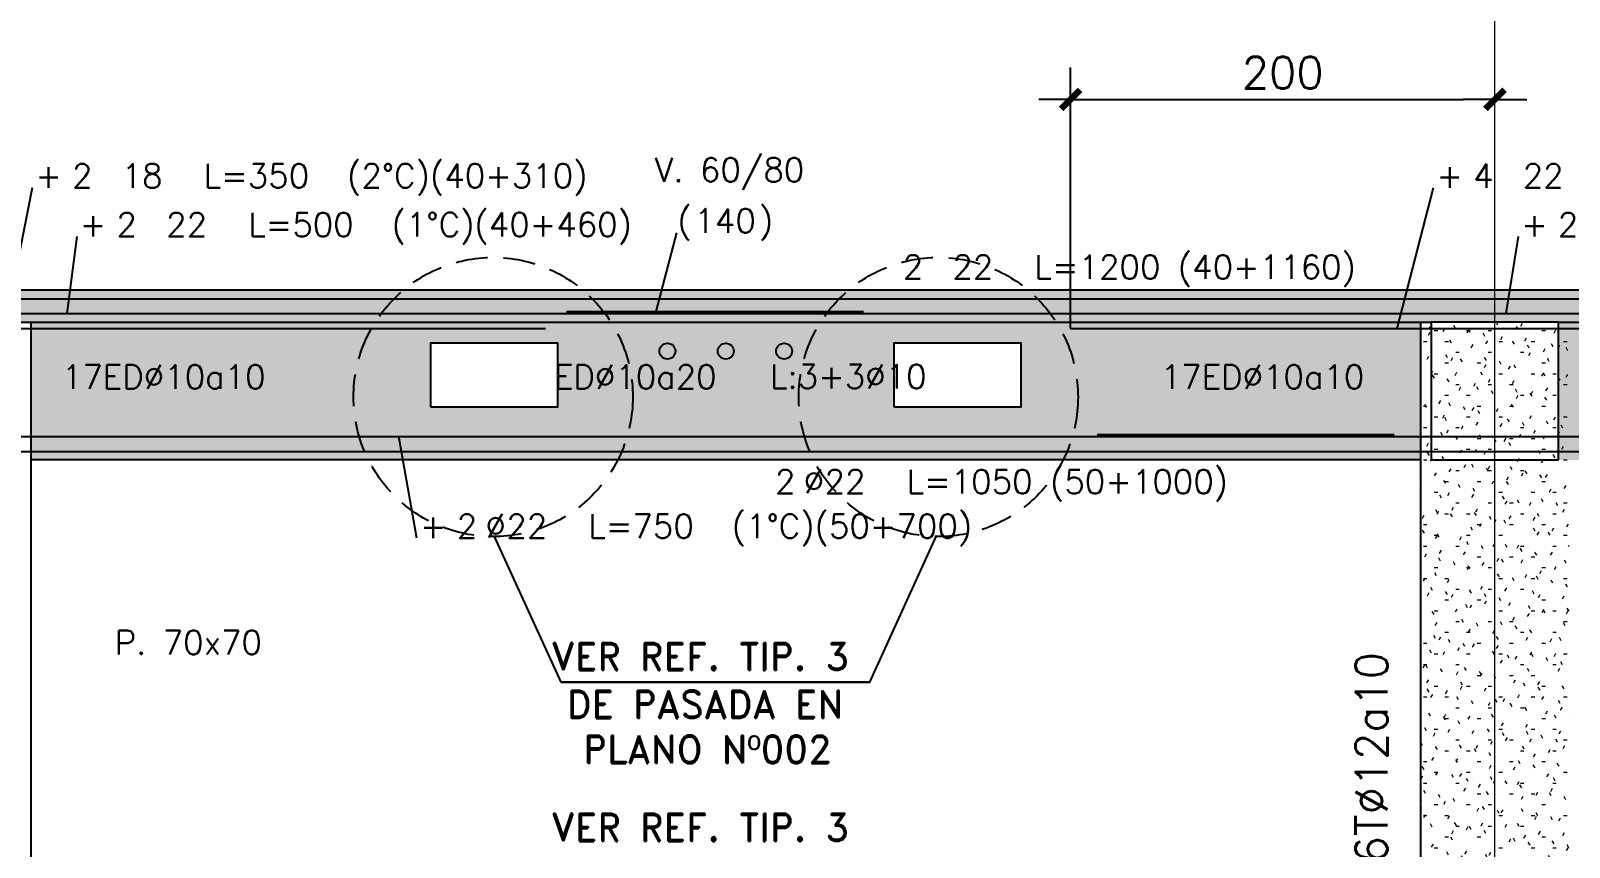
# Model space of a CAD drawing. Extents: x -58 to 5689, y 66 to 4123.
# Drawn here: x 970 to 1695, y 3290 to 3675 of the extents above; entities that cross this region are included whole.
import ezdxf
from ezdxf.enums import TextEntityAlignment as Align
from ezdxf.xclip import XClip

# ---------------------------------------------------------------- set-up
doc = ezdxf.new("R2010")
doc.units = 0
doc.header["$LTSCALE"] = 30
doc.header["$MEASUREMENT"] = 0
doc.header["$XCLIPFRAME"] = 0
doc.linetypes.add("EJEF-F'$0$DASHED", pattern=[0.75, 0.5, -0.25])
doc.linetypes.add("EJEF-F'$0$RLE-PROYECCION", pattern=[0.71438, 0.47625, -0.23813])
doc.layers.get('0').update_dxf_attribs({"linetype": 'CONTINUOUS'})
for name, color, linetype in [("EJEF-F'$0$CORTES", 5, 'CONTINUOUS'), ("EJEF-F'$0$FE", 7, 'CONTINUOUS'), ("EJEF-F'$0$RLA-FE", 7, 'CONTINUOUS'), ("EJEF-F'$0$RLA-TEXTOS-FE", 9, 'CONTINUOUS')]:
    doc.layers.add(name, color=color, linetype=linetype)
doc.layers.add("EJEF-F'$0$RLA-ACHURADO", color=30, linetype="EJEF-F'$0$RLE-PROYECCION", lineweight=15, transparency=0.7)
for name, color, linetype, lineweight in [("EJEF-F'$0$RLA-CONTORNO", 30, 'CONTINUOUS', 25), ("EJEF-F'$0$RLA-EJES", 1, 'CONTINUOUS', 9), ("EJEF-F'$0$RLA-TEXTOS-1", 9, 'CONTINUOUS', 9)]:
    doc.layers.add(name, color=color, linetype=linetype, lineweight=lineweight)
doc.styles.add("EJEF-F'$0$RomanD", font='romand.shx', dxfattribs={"height": 31.5})
doc.styles.add("EJEF-F'$0$RomanS", font='romans.shx', dxfattribs={"height": 11.25})
doc.dimstyles.new("EJEF-F'$0$ING50", dxfattribs={"dimscale": 50, "dimtxt": 0.27, "dimasz": 0.3, "dimexe": 0, "dimexo": 0, "dimgap": 0.1, "dimtad": 1, "dimdec": 1, "dimzin": 12, "dimdsep": 46, "dimtxsty": "EJEF-F'$0$RomanS", "dimblk": "EJEF-F'$0$TICK1", "dimblk1": "EJEF-F'$0$TICK1", "dimblk2": "EJEF-F'$0$TICK1", "dimcen": 0.09, "dimclrd": 2, "dimclre": 1, "dimclrt": 3, "dimadec": 0, "dimazin": 0, "dimtfac": 1, "dimtdec": 0, "dimtix": 1, "dimtmove": 2, "dimatfit": 3, "dimldrblk": "EJEF-F'$0$TICK1", "dimfxl": 0, "dimfxlon": 1, "dimtolj": 1, "dimtzin": 0, "dimarcsym": 0})
pattern_1 = [(0, (66.859, -1983.472), (20.32, 5.08), [1.676, -13.564, 1.676, -13.564, -81.28]), (0, (66.859, -1983.472), (20.32, 5.08), [-30.48, 1.676, -28.804, 1.676, -13.564, -35.56]), (0, (66.859, -1983.472), (20.32, 5.08), [-76.2, 1.676, -8.484, 1.676, -23.724]), (120, (74.479, -1980.932), (-14.559409, 15.057636), [1.676, -13.564, 1.676, -13.564, -81.28]), (120, (74.479, -1980.932), (-14.559409, 15.057636), [-30.48, 1.676, -28.804, 1.676, -13.564, -35.56]), (120, (74.479, -1980.932), (-14.559409, 15.057636), [-76.2, 1.676, -8.484, 1.676, -23.724]), (240, (77.019, -1970.772), (-5.760591, -20.137636), [1.676, -13.564, 1.676, -13.564, -81.28]), (240, (77.019, -1970.772), (-5.760591, -20.137636), [-30.48, 1.676, -28.804, 1.676, -13.564, -35.56]), (240, (77.019, -1970.772), (-5.760591, -20.137636), [-76.2, 1.676, -8.484, 1.676, -23.724])]

# ---------------------------------------------------------------- blocks, each defined once
blk = doc.blocks.new('*U88')
at = {"layer": "EJEF-F'$0$RLA-FE"}
blk.add_line((0, 0), (928.21, 0), dxfattribs=at)
at = {"layer": "EJEF-F'$0$RLA-FE", "color": 3, "style": "EJEF-F'$0$RomanS", "flags": 8}
for tag, p in [('F=', (413.44, -19.89)), ('NUM', (427.85, -19.89))]:
    blk.add_attdef(tag, text='', height=11.25, dxfattribs=at).set_placement(p, align=Align.RIGHT)
at = {"layer": "EJEF-F'$0$RLA-FE", "color": 3, "style": "EJEF-F'$0$RomanS"}
for tag, p, flags in [('PHI', (431.74, -19.68), 12), ('DIAM', (441.6, -19.89), 12), ('MINUS', (463.62, -19.89), 13), ('MARK', (477.01, -19.89), 13), ('TEXTO_FE1', (480.31, -19.89), 8), ('TEXTO_FE2', (547.83, -19.88), 8), ('TIPO', (503.8, -57.92), 13), ('NVECES', (489.93, -76.86), 13), ('NUMFE', (493.86, -96.62), 13), ('CAPA', (502.06, -115.74), 13), ('DESPLAZA', (277.18, -134.17), 13), ('ESPACIO', (283.22, -152.53), 13), ('CANT', (297.06, -171.33), 13)]:
    blk.add_attdef(tag, p, '', height=11.25, dxfattribs=dict(at, flags=flags))
blk = doc.blocks.new('*U90')
at = {"layer": "EJEF-F'$0$RLA-FE"}
for p, q in [((0, 40), (0, 0)), ((0, 0), (628.21, 0)), ((628.21, 0), (678.21, 0)), ((678.21, 0), (710, 0)), ((710, 0), (710, 0))]:
    blk.add_line(p, q, dxfattribs=at)
at = {"layer": "EJEF-F'$0$RLA-FE", "color": 3, "style": "EJEF-F'$0$RomanS", "flags": 8}
for tag, p in [('F=', (263.44, -47.89)), ('NUM', (277.85, -47.89))]:
    blk.add_attdef(tag, text='', height=11.25, dxfattribs=at).set_placement(p, align=Align.RIGHT)
at = {"layer": "EJEF-F'$0$RLA-FE", "color": 3, "style": "EJEF-F'$0$RomanS"}
for tag, p, flags in [('PHI', (281.74, -47.68), 12), ('DIAM', (291.6, -47.89), 12), ('MINUS', (313.62, -47.89), 13), ('MARK', (327.01, -47.89), 13), ('TEXTO_FE1', (330.31, -47.89), 8), ('TEXTO_FE2', (397.83, -47.88), 8), ('TIPO', (353.8, -57.92), 13), ('NVECES', (339.93, -76.86), 13), ('NUMFE', (343.86, -96.62), 13), ('CAPA', (352.06, -115.74), 13), ('DESPLAZA', (277.18, -134.17), 13), ('ESPACIO', (283.22, -152.53), 13), ('CANT', (297.06, -171.33), 13)]:
    blk.add_attdef(tag, p, '', height=11.25, dxfattribs=dict(at, flags=flags))
blk = doc.blocks.new('*U85')
at = {"layer": "EJEF-F'$0$RLA-FE"}
for q in [(0, 0), (1028.21, 0)]:
    blk.add_line((0, 0), q, dxfattribs=at)
at = {"layer": "EJEF-F'$0$RLA-FE", "color": 3, "style": "EJEF-F'$0$RomanS", "flags": 8}
for tag, p in [('F=', (463.44, -47.89)), ('NUM', (477.85, -47.89))]:
    blk.add_attdef(tag, text='', height=11.25, dxfattribs=at).set_placement(p, align=Align.RIGHT)
at = {"layer": "EJEF-F'$0$RLA-FE", "color": 3, "style": "EJEF-F'$0$RomanS"}
for tag, p, flags in [('PHI', (481.74, -47.68), 12), ('DIAM', (491.6, -47.89), 12), ('MINUS', (513.62, -47.89), 13), ('MARK', (527.01, -47.89), 13), ('TEXTO_FE1', (530.31, -47.89), 8), ('TEXTO_FE2', (597.83, -47.88), 8), ('TIPO', (553.8, -57.92), 13), ('NVECES', (539.93, -76.86), 13), ('NUMFE', (543.86, -96.62), 13), ('CAPA', (552.06, -115.74), 13), ('DESPLAZA', (277.18, -134.17), 13), ('ESPACIO', (283.22, -152.53), 13), ('CANT', (297.06, -171.33), 13)]:
    blk.add_attdef(tag, p, '', height=11.25, dxfattribs=dict(at, flags=flags))
blk = doc.blocks.new('*U87')
at = {"layer": "EJEF-F'$0$RLA-FE", "color": 6}
blk.add_line((0, 1), (140, 1), dxfattribs=at)
at = {"layer": "EJEF-F'$0$RLA-FE", "color": 3, "style": "EJEF-F'$0$RomanS", "flags": 8}
for tag, p in [('(', (55.66, 9.14)), (')', (93.99, 9.14)), ('EMP', (74.68, 9.14))]:
    blk.add_attdef(tag, text='', height=11.25, dxfattribs=at).set_placement(p, align=Align.CENTER)
blk = doc.blocks.new('*U190')
at = {"layer": "EJEF-F'$0$RLA-FE"}
blk.add_line((0, 0), (1078.21, 0), dxfattribs=at)
at = {"layer": "EJEF-F'$0$RLA-FE", "color": 3, "style": "EJEF-F'$0$RomanS", "flags": 8}
for tag, p in [('F=', (473.66, 9.32)), ('NUM', (488.07, 9.32))]:
    blk.add_attdef(tag, text='', height=11.25, dxfattribs=at).set_placement(p, align=Align.RIGHT)
at = {"layer": "EJEF-F'$0$RLA-FE", "color": 3, "style": "EJEF-F'$0$RomanS"}
for tag, p, flags in [('PHI', (491.97, 9.54), 14), ('DIAM', (501.82, 9.32), 12), ('MINUS', (523.84, 9.32), 13), ('MARK', (537.23, 9.32), 13), ('TEXTO_FE1', (540.53, 9.32), 8), ('TEXTO_FE2', (608.06, 9.34), 8), ('TIPO', (578.8, -75.78), 13), ('NVECES', (564.93, -94.72), 13), ('NUMFE', (568.86, -114.48), 13), ('CAPA', (577.06, -133.6), 13), ('DESPLAZA', (278.34, -151.59), 13), ('ESPACIO', (284.39, -169.95), 13), ('CANT', (298.23, -188.75), 13)]:
    blk.add_attdef(tag, p, '', height=11.25, dxfattribs=dict(at, flags=flags))
blk = doc.blocks.new('*U191')
at = {"layer": "EJEF-F'$0$RLA-FE"}
for q in [(0, 0), (918.21, 0)]:
    blk.add_line((0, 0), q, dxfattribs=at)
at = {"layer": "EJEF-F'$0$RLA-FE", "color": 3, "style": "EJEF-F'$0$RomanS", "flags": 8}
for tag, p in [('F=', (462.38, 36.32)), ('NUM', (476.79, 36.32))]:
    blk.add_attdef(tag, text='', height=11.25, dxfattribs=at).set_placement(p, align=Align.RIGHT)
at = {"layer": "EJEF-F'$0$RLA-FE", "color": 3, "style": "EJEF-F'$0$RomanS"}
for tag, p, flags in [('PHI', (480.69, 36.54), 14), ('DIAM', (490.54, 36.32), 12), ('MINUS', (512.56, 36.32), 13), ('MARK', (525.95, 36.32), 13), ('TEXTO_FE1', (529.25, 36.32), 8), ('TEXTO_FE2', (596.78, 36.34), 8), ('TIPO', (498.8, -75.78), 13), ('NVECES', (484.93, -94.72), 13), ('NUMFE', (488.86, -114.48), 13), ('CAPA', (497.06, -133.6), 13), ('DESPLAZA', (278.34, -151.59), 13), ('ESPACIO', (284.39, -169.95), 13), ('CANT', (298.23, -188.75), 13)]:
    blk.add_attdef(tag, p, '', height=11.25, dxfattribs=dict(at, flags=flags))
blk = doc.blocks.new('*U86')
at = {"layer": "EJEF-F'$0$RLA-FE", "color": 6}
blk.add_line((0, 1), (140, 1), dxfattribs=at)
at = {"layer": "EJEF-F'$0$RLA-FE", "color": 3, "style": "EJEF-F'$0$RomanS", "flags": 8}
for tag, p in [('(', (55.66, 38.14)), (')', (93.99, 38.14)), ('EMP', (74.68, 38.14))]:
    blk.add_attdef(tag, text='', height=11.25, dxfattribs=at).set_placement(p, align=Align.CENTER)
blk = doc.blocks.new('*U192')
at = {"layer": "EJEF-F'$0$RLA-FE"}
for p, q in [((0, 0), (0, 0)), ((0, 0), (368.21, 0)), ((368.21, 0), (418.21, 0)), ((418.21, 0), (450, 0)), ((450, 0), (450, 0))]:
    blk.add_line(p, q, dxfattribs=at)
at = {"layer": "EJEF-F'$0$RLA-FE", "color": 3, "style": "EJEF-F'$0$RomanS", "flags": 8}
for tag, p in [('F=', (184.94, 66.32)), ('NUM', (199.35, 66.32))]:
    blk.add_attdef(tag, text='', height=11.25, dxfattribs=at).set_placement(p, align=Align.RIGHT)
at = {"layer": "EJEF-F'$0$RLA-FE", "color": 3, "style": "EJEF-F'$0$RomanS"}
for tag, p, flags in [('PHI', (203.24, 66.54), 14), ('DIAM', (213.1, 66.32), 12), ('MINUS', (235.12, 66.32), 13), ('MARK', (248.51, 66.32), 13), ('TEXTO_FE1', (251.81, 66.32), 8), ('TEXTO_FE2', (319.33, 66.34), 8), ('TIPO', (223.8, -75.78), 13), ('NVECES', (209.93, -94.72), 13), ('NUMFE', (213.86, -114.48), 13), ('CAPA', (222.06, -133.6), 13), ('DESPLAZA', (278.34, -151.59), 13), ('ESPACIO', (284.39, -169.95), 13), ('CANT', (298.23, -188.75), 13)]:
    blk.add_attdef(tag, p, '', height=11.25, dxfattribs=dict(at, flags=flags))
blk = doc.blocks.new("EJEF-F'$0$TICK1")
at = {"color": 2}
for points in [[(0, 0), (-1, 0)], [(0, 0), (1, 0)]]:
    blk.add_lwpolyline(points, dxfattribs=at)
at = {"color": 2, "const_width": 0.2}
blk.add_lwpolyline([(-0.3, -0.3), (0.3, 0.3)], dxfattribs=at)
blk = doc.blocks.new('*D138')
at = {"layer": "EJEF-F'$0$RLA-FE", "color": 2, "lineweight": -2, "transparency": 16777216}
blk.add_line((-664.82, 1273), (-494.82, 1273), dxfattribs=at)
at = {"layer": "EJEF-F'$0$RLA-FE", "color": 2, "lineweight": -2, "transparency": 16777216, "xscale": 15, "yscale": 15, "zscale": 15, "rotation": 180}
blk.add_blockref("EJEF-F'$0$TICK1", (-679.82, 1273), dxfattribs=at)
at = {"layer": "EJEF-F'$0$RLA-FE", "color": 2, "lineweight": -2, "transparency": 16777216, "xscale": 15, "yscale": 15, "zscale": 15}
blk.add_blockref("EJEF-F'$0$TICK1", (-479.82, 1273), dxfattribs=at)
at = {"layer": "EJEF-F'$0$RLA-FE", "color": 3, "transparency": 16777216, "insert": (-579.82, 1285.57), "char_height": 15, "attachment_point": 5, "style": "EJEF-F'$0$RomanS"}
blk.add_mtext('\\A1;200', dxfattribs=at)
blk = doc.blocks.new('*U188')
at = {"layer": "EJEF-F'$0$RLA-FE"}
for p, q in [((0, -40), (0, 0)), ((0, 0), (228.21, 0)), ((228.21, 0), (278.21, 0)), ((278.21, 0), (310, 0)), ((310, 0), (310, 0))]:
    blk.add_line(p, q, dxfattribs=at)
at = {"layer": "EJEF-F'$0$RLA-FE", "color": 3, "style": "EJEF-F'$0$RomanS", "flags": 8}
for tag, p in [('F=', (82.16, 66.32)), ('NUM', (96.57, 66.32))]:
    blk.add_attdef(tag, text='', height=11.25, dxfattribs=at).set_placement(p, align=Align.RIGHT)
at = {"layer": "EJEF-F'$0$RLA-FE", "color": 3, "style": "EJEF-F'$0$RomanS"}
for tag, p, flags in [('PHI', (100.47, 66.54), 14), ('DIAM', (110.32, 66.32), 12), ('MINUS', (132.34, 66.32), 13), ('MARK', (145.73, 66.32), 13), ('TEXTO_FE1', (149.04, 66.32), 8), ('TEXTO_FE2', (216.56, 66.34), 8), ('TIPO', (153.8, -75.78), 13), ('NVECES', (139.93, -94.72), 13), ('NUMFE', (143.86, -114.48), 13), ('CAPA', (152.06, -133.6), 13), ('DESPLAZA', (278.34, -151.59), 13), ('ESPACIO', (284.39, -169.95), 13), ('CANT', (298.23, -188.75), 13)]:
    blk.add_attdef(tag, p, '', height=11.25, dxfattribs=dict(at, flags=flags))
blk = doc.blocks.new('*U189')
at = {"layer": "EJEF-F'$0$RLA-FE"}
for p, q in [((0, -40), (0, 0)), ((0, 0), (378.21, 0)), ((378.21, 0), (428.21, 0)), ((428.21, 0), (460, 0)), ((460, 0), (460, 0))]:
    blk.add_line(p, q, dxfattribs=at)
at = {"layer": "EJEF-F'$0$RLA-FE", "color": 3, "style": "EJEF-F'$0$RomanS", "flags": 8}
for tag, p in [('F=', (103.15, 36.32)), ('NUM', (117.56, 36.32))]:
    blk.add_attdef(tag, text='', height=11.25, dxfattribs=at).set_placement(p, align=Align.RIGHT)
at = {"layer": "EJEF-F'$0$RLA-FE", "color": 3, "style": "EJEF-F'$0$RomanS"}
for tag, p, flags in [('PHI', (121.45, 36.54), 14), ('DIAM', (131.31, 36.32), 12), ('MINUS', (153.33, 36.32), 13), ('MARK', (166.72, 36.32), 13), ('TEXTO_FE1', (170.02, 36.32), 8), ('TEXTO_FE2', (237.54, 36.34), 8), ('TIPO', (228.8, -75.78), 13), ('NVECES', (214.93, -94.72), 13), ('NUMFE', (218.86, -114.48), 13), ('CAPA', (227.06, -133.6), 13), ('DESPLAZA', (278.34, -151.59), 13), ('ESPACIO', (284.39, -169.95), 13), ('CANT', (298.23, -188.75), 13)]:
    blk.add_attdef(tag, p, '', height=11.25, dxfattribs=dict(at, flags=flags))
blk = doc.blocks.new("EJEF-F'")
at = {"layer": "EJEF-F'$0$RLA-ACHURADO"}
h = blk.add_hatch(dxfattribs=at)
h.set_pattern_fill('SAND - DENSE', color=256, style=0, pattern_type=2)
h.set_pattern_definition(pattern_1)
h.paths.add_polyline_path([(-75.25, 1168), (525.18, 1168), (525.18, 1183), (-1239.82, 1183), (-1239.82, 1168), (-887.57, 1168)], flags=0)
h = blk.add_hatch(dxfattribs=at)
h.set_pattern_fill('SAND - DENSE', color=256, style=0, pattern_type=2)
h.set_pattern_definition(pattern_1)
h.paths.add_polyline_path([(-981.48, 1128), (-981.48, 1158), (-921.48, 1158), (-921.48, 1128)])
h.paths.add_polyline_path([(-514.82, 1103), (-514.82, 1168), (-1169.82, 1168), (-1169.82, 1103)])
h.paths.add_polyline_path([(-763.14, 1128), (-763.14, 1158), (-703.14, 1158), (-703.14, 1128)])
h = blk.add_hatch(dxfattribs=at)
h.set_pattern_fill('SAND - DENSE', color=256, style=0, pattern_type=2)
h.set_pattern_definition(pattern_1)
h.paths.add_polyline_path([(-449.82, 787), (-444.82, 787), (-444.82, 1168), (-449.82, 1168), (-449.82, 1103), (-509.82, 1103), (-509.82, 1168), (-514.82, 1168), (-514.82, 787), (-509.82, 787)], flags=0)
h = blk.add_hatch(dxfattribs=at)
h.set_pattern_fill('SAND - DENSE', color=256, style=0, pattern_type=2)
h.set_pattern_definition(pattern_1)
h.paths.add_polyline_path([(-509.82, 1103), (-449.82, 1103), (-449.82, 1168), (-509.82, 1168)], flags=0)
h = blk.add_hatch(dxfattribs=at)
h.set_pattern_fill('SAND - DENSE', color=256, style=0, pattern_type=2)
h.set_pattern_definition([(0, (786.859, -1983.472), (20.32, 5.08), [1.676, -13.564, 1.676, -13.564, -81.28]), (0, (786.859, -1983.472), (20.32, 5.08), [-30.48, 1.676, -28.804, 1.676, -13.564, -35.56]), (0, (786.859, -1983.472), (20.32, 5.08), [-76.2, 1.676, -8.484, 1.676, -23.724]), (120, (794.479, -1980.932), (-14.559409, 15.057636), [1.676, -13.564, 1.676, -13.564, -81.28]), (120, (794.479, -1980.932), (-14.559409, 15.057636), [-30.48, 1.676, -28.804, 1.676, -13.564, -35.56]), (120, (794.479, -1980.932), (-14.559409, 15.057636), [-76.2, 1.676, -8.484, 1.676, -23.724]), (240, (797.019, -1970.772), (-5.760591, -20.137636), [1.676, -13.564, 1.676, -13.564, -81.28]), (240, (797.019, -1970.772), (-5.760591, -20.137636), [-30.48, 1.676, -28.804, 1.676, -13.564, -35.56]), (240, (797.019, -1970.772), (-5.760591, -20.137636), [-76.2, 1.676, -8.484, 1.676, -23.724])])
h.paths.add_polyline_path([(-148.97, 1158), (-148.97, 1128), (-193.97, 1128), (-193.97, 1158)])
h.paths.add_polyline_path([(375.2, 1103), (375.2, 1168), (-449.82, 1168), (-449.82, 1103)])
h.paths.add_polyline_path([(124.37, 1128), (79.37, 1128), (79.37, 1158), (124.37, 1158)])
at = {"layer": "EJEF-F'$0$CORTES", "color": 1, "linetype": 'Continuous'}
for points in [[(-774.47, 998.11), (-919.83, 998.11), (-951.23, 1066.84)], [(-919.83, 998.11), (-774.47, 998.11), (-743.08, 1066.84)]]:
    blk.add_lwpolyline(points, dxfattribs=at)
at = {"layer": "EJEF-F'$0$CORTES", "color": 1, "linetype": "EJEF-F'$0$DASHED"}
for centre in [(-951.92, 1132.64), (-742.1, 1132.64)]:
    blk.add_circle(centre, 65.8, dxfattribs=at)
at = {"layer": "EJEF-F'$0$RLA-CONTORNO"}
for p, q in [((390.2, 1183), (-1184.8, 1183)), ((-1174.8, 1168), (-509.82, 1168)), ((-1169.82, 1168), (-1169.82, 787)), ((-514.82, 787), (-514.82, 1168)), ((-509.82, 1168), (-509.82, 1103)), ((-449.82, 1168), (-509.81, 1168)), ((-449.82, 1168), (380.2, 1168)), ((-449.82, 1103), (-449.82, 1168)), ((-514.82, 1103), (-1169.82, 1103)), ((-509.82, 1103), (-449.82, 1103))]:
    blk.add_line(p, q, dxfattribs=at)
for points in [[(-981.48, 1128), (-921.48, 1128), (-921.48, 1158), (-981.48, 1158)], [(-763.14, 1128), (-703.14, 1128), (-703.14, 1158), (-763.14, 1158)]]:
    blk.add_lwpolyline(points, close=True, dxfattribs=at)
for centre in [(-869.81, 1154.25), (-842.31, 1154.25), (-814.81, 1154.25)]:
    blk.add_circle(centre, 3.75, dxfattribs=at)
at = {"layer": "EJEF-F'$0$RLA-EJES"}
blk.add_line((-479.82, -657.75), (-479.82, 1463), dxfattribs=at)
at = {"layer": "EJEF-F'$0$RLA-FE", "color": 1}
blk.add_line((-679.82, 1165), (-679.82, 1288), dxfattribs=at)
at = {"layer": "EJEF-F'$0$RLA-FE", "color": 2}
for p, q in [((-1169.17, 1231.32), (-1182.14, 1165)), ((-508.89, 1231.32), (-526.06, 1165)), ((-1148.18, 1208.32), (-1152.83, 1172)), ((-865.49, 1210.14), (-875.19, 1173)), ((-468.95, 1208.32), (-474.69, 1172)), ((-987.89, 1066.11), (-996.31, 1114))]:
    blk.add_line(p, q, dxfattribs=at)
at = {"layer": "EJEF-F'$0$FE"}
ref = blk.add_blockref('*U86', (-917.32, 1172), dxfattribs=at)
ref.add_attrib('EMP', '140', dxfattribs={"layer": "EJEF-F'$0$RLA-FE", "color": 3, "height": 11.25, "style": "EJEF-F'$0$RomanS"}).set_placement((-842.63, 1210.14), align=Align.CENTER)
ref.add_attrib('(', '(', dxfattribs={"layer": "EJEF-F'$0$RLA-FE", "color": 3, "height": 11.25, "style": "EJEF-F'$0$RomanS"}).set_placement((-861.66, 1210.14), align=Align.CENTER)
ref.add_attrib(')', ')', dxfattribs={"layer": "EJEF-F'$0$RLA-FE", "color": 3, "height": 11.25, "style": "EJEF-F'$0$RomanS"}).set_placement((-823.32, 1210.14), align=Align.CENTER)
at = {"layer": "EJEF-F'$0$RLA-FE"}
ref = blk.add_blockref('*U188', (-1237.32, 1165), dxfattribs=at)
ref.add_attrib('DIAM', '18', (-1126.99, 1231.32), dxfattribs={"color": 3, "height": 11.25, "style": "EJEF-F'$0$RomanS"})
ref.add_attrib('NUM', '2', dxfattribs={"color": 3, "height": 11.25, "style": "EJEF-F'$0$RomanS"}).set_placement((-1140.74, 1231.32), align=Align.RIGHT)
ref.add_attrib('TEXTO_FE1', 'L=350', (-1088.28, 1231.32), dxfattribs={"color": 3, "height": 11.25, "style": "EJEF-F'$0$RomanS"})
ref.add_attrib('TEXTO_FE2', '(2°C)(40+310)', (-1020.76, 1231.34), dxfattribs={"color": 3, "height": 11.25, "style": "EJEF-F'$0$RomanS"})
ref.add_attrib('F=', '+', dxfattribs={"color": 3, "height": 11.25, "style": "EJEF-F'$0$RomanS"}).set_placement((-1155.15, 1231.32), align=Align.RIGHT)
ref = blk.add_blockref('*U192', (-679.82, 1165), dxfattribs=at)
ref.add_attrib('DIAM', '22', (-466.72, 1231.32), dxfattribs={"color": 3, "height": 11.25, "style": "EJEF-F'$0$RomanS"})
ref.add_attrib('NUM', '4', dxfattribs={"color": 3, "height": 11.25, "style": "EJEF-F'$0$RomanS"}).set_placement((-480.47, 1231.32), align=Align.RIGHT)
ref.add_attrib('TEXTO_FE1', 'L=450', (-428, 1231.32), dxfattribs={"color": 3, "height": 11.25, "style": "EJEF-F'$0$RomanS"})
ref.add_attrib('TEXTO_FE2', '(2°C)', (-360.48, 1231.34), dxfattribs={"color": 3, "height": 11.25, "style": "EJEF-F'$0$RomanS"})
ref.add_attrib('F=', '+', dxfattribs={"color": 3, "height": 11.25, "style": "EJEF-F'$0$RomanS"}).set_placement((-494.88, 1231.32), align=Align.RIGHT)
ref = blk.add_blockref('*U189', (-1237.32, 1172), dxfattribs=at)
ref.add_attrib('DIAM', '22', (-1106.01, 1208.32), dxfattribs={"color": 3, "height": 11.25, "style": "EJEF-F'$0$RomanS"})
ref.add_attrib('NUM', '2', dxfattribs={"color": 3, "height": 11.25, "style": "EJEF-F'$0$RomanS"}).set_placement((-1119.76, 1208.32), align=Align.RIGHT)
ref.add_attrib('TEXTO_FE1', 'L=500', (-1067.29, 1208.32), dxfattribs={"color": 3, "height": 11.25, "style": "EJEF-F'$0$RomanS"})
ref.add_attrib('TEXTO_FE2', '(1°C)(40+460)', (-999.77, 1208.34), dxfattribs={"color": 3, "height": 11.25, "style": "EJEF-F'$0$RomanS"})
ref.add_attrib('F=', '+', dxfattribs={"color": 3, "height": 11.25, "style": "EJEF-F'$0$RomanS"}).set_placement((-1134.17, 1208.32), align=Align.RIGHT)
ref = blk.add_blockref('*U191', (-917.32, 1172), dxfattribs=at)
ref.add_attrib('NUM', '2', dxfattribs={"color": 3, "height": 11.25, "style": "EJEF-F'$0$RomanS"}).set_placement((-440.52, 1208.32), align=Align.RIGHT)
ref.add_attrib('F=', '+', dxfattribs={"color": 3, "height": 11.25, "style": "EJEF-F'$0$RomanS"}).set_placement((-454.93, 1208.32), align=Align.RIGHT)
ref = blk.add_blockref('*U190', (-1237.32, 1179), dxfattribs=at)
ref.add_attrib('DIAM', '22', (-735.49, 1188.32), dxfattribs={"color": 3, "height": 11.25, "style": "EJEF-F'$0$RomanS"})
ref.add_attrib('NUM', '2', dxfattribs={"color": 3, "height": 11.25, "style": "EJEF-F'$0$RomanS"}).set_placement((-749.24, 1188.32), align=Align.RIGHT)
ref.add_attrib('TEXTO_FE1', 'L=1200', (-696.78, 1188.32), dxfattribs={"color": 3, "height": 11.25, "style": "EJEF-F'$0$RomanS"})
ref.add_attrib('TEXTO_FE2', '(40+1160)', (-629.26, 1188.34), dxfattribs={"color": 3, "height": 11.25, "style": "EJEF-F'$0$RomanS"})
ref = blk.add_blockref('*U90', (-1237.32, 1114), dxfattribs=at)
ref.add_attrib('DIAM', '22', (-945.72, 1066.11), dxfattribs={"color": 3, "height": 11.25, "style": "EJEF-F'$0$RomanS"})
ref.add_attrib('NUM', '2', dxfattribs={"color": 3, "height": 11.25, "style": "EJEF-F'$0$RomanS"}).set_placement((-959.47, 1066.11), align=Align.RIGHT)
ref.add_attrib('TEXTO_FE1', 'L=750', (-907, 1066.11), dxfattribs={"color": 3, "height": 11.25, "style": "EJEF-F'$0$RomanS"})
ref.add_attrib('TEXTO_FE2', '(1°C)(50+700)', (-839.48, 1066.12), dxfattribs={"color": 3, "height": 11.25, "style": "EJEF-F'$0$RomanS"})
ref.add_attrib('PHI', '%%C', (-955.57, 1066.32), dxfattribs={"color": 3, "height": 11.25, "style": "EJEF-F'$0$RomanS"})
ref.add_attrib('F=', '+', dxfattribs={"color": 3, "height": 11.25, "style": "EJEF-F'$0$RomanS"}).set_placement((-973.88, 1066.11), align=Align.RIGHT)
for name in ['*U85', '*U87']:
    blk.add_blockref(name, (-667.32, 1114), dxfattribs=at)
ref = blk.add_blockref('*U88', (-1237.32, 1107), dxfattribs=at)
ref.add_attrib('DIAM', '22', (-795.72, 1087.11), dxfattribs={"color": 3, "height": 11.25, "style": "EJEF-F'$0$RomanS"})
ref.add_attrib('NUM', '2', dxfattribs={"color": 3, "height": 11.25, "style": "EJEF-F'$0$RomanS"}).set_placement((-809.47, 1087.11), align=Align.RIGHT)
ref.add_attrib('TEXTO_FE1', 'L=1050', (-757, 1087.11), dxfattribs={"color": 3, "height": 11.25, "style": "EJEF-F'$0$RomanS"})
ref.add_attrib('TEXTO_FE2', '(50+1000)', (-689.48, 1087.12), dxfattribs={"color": 3, "height": 11.25, "style": "EJEF-F'$0$RomanS"})
ref.add_attrib('PHI', '%%C', (-805.57, 1087.32), dxfattribs={"color": 3, "height": 11.25, "style": "EJEF-F'$0$RomanS"})
at = {"layer": "EJEF-F'$0$CORTES", "color": 3, "style": "EJEF-F'$0$RomanD"}
for s, p in [('VER REF. TIP. 3', (-924.57, 1003.78)), ('DE PASADA EN', (-917.26, 981.26)), ('PLANO Nº002', (-909.47, 960.02)), ('VER REF. TIP. 3', (-924.57, 923.17))]:
    blk.add_text(s, height=13, dxfattribs=at).set_placement(p)
at = {"layer": "EJEF-F'$0$RLA-TEXTOS-1", "char_height": 11.25, "attachment_point": 5, "style": "EJEF-F'$0$RomanS"}
for s, insert, width, line_spacing_factor in [('V. 60/80', (-840.49, 1237.89), 77.8962, 0.941778), ('P. 70x70', (-1095.56, 1016.91), 129.8188, 0.983083)]:
    blk.add_mtext(s, dxfattribs=dict(at, insert=insert, width=width, line_spacing_factor=line_spacing_factor))
at = {"layer": "EJEF-F'$0$RLA-TEXTOS-FE", "color": 9, "style": "EJEF-F'$0$RomanS"}
for s, p in [('17ED%%C10a10', (-1107.17, 1136.54)), ('ED%%C10a20', (-884.94, 1136.54)), ('L:3+3%%C10', (-784.52, 1136.69)), ('17ED%%C10a10', (-589.33, 1136.54))]:
    blk.add_text(s, height=11.25, dxfattribs=at).set_placement(p, align=Align.CENTER)
at = {"layer": "EJEF-F'$0$RLA-TEXTOS-FE", "style": "EJEF-F'$0$RomanS"}
blk.add_text('E+6T∅12a10', height=15, rotation=90, dxfattribs=at).set_placement((-530.51, 883.76))
at = {"layer": "EJEF-F'$0$RLA-FE"}
dim = blk.add_aligned_dim(p1=(-679.82, 1165), p2=(-479.82, 1165), distance=108, dimstyle="EJEF-F'$0$ING50", dxfattribs=at)
dim.commit()
dim.dimension.update_dxf_attribs({"geometry": '*D138', "text_midpoint": (-579.82, 1285.57)})

msp = doc.modelspace()

# ---------------------------------------------------------------- block references
ref = msp.add_blockref("EJEF-F'", (2139.98, 2369.47))
XClip(ref).set_block_clipping_path([(-2004.783703171, -1263.5272463381), (2026.7450959108, 1590.6902151833)])

doc.saveas('drawing.dxf')
